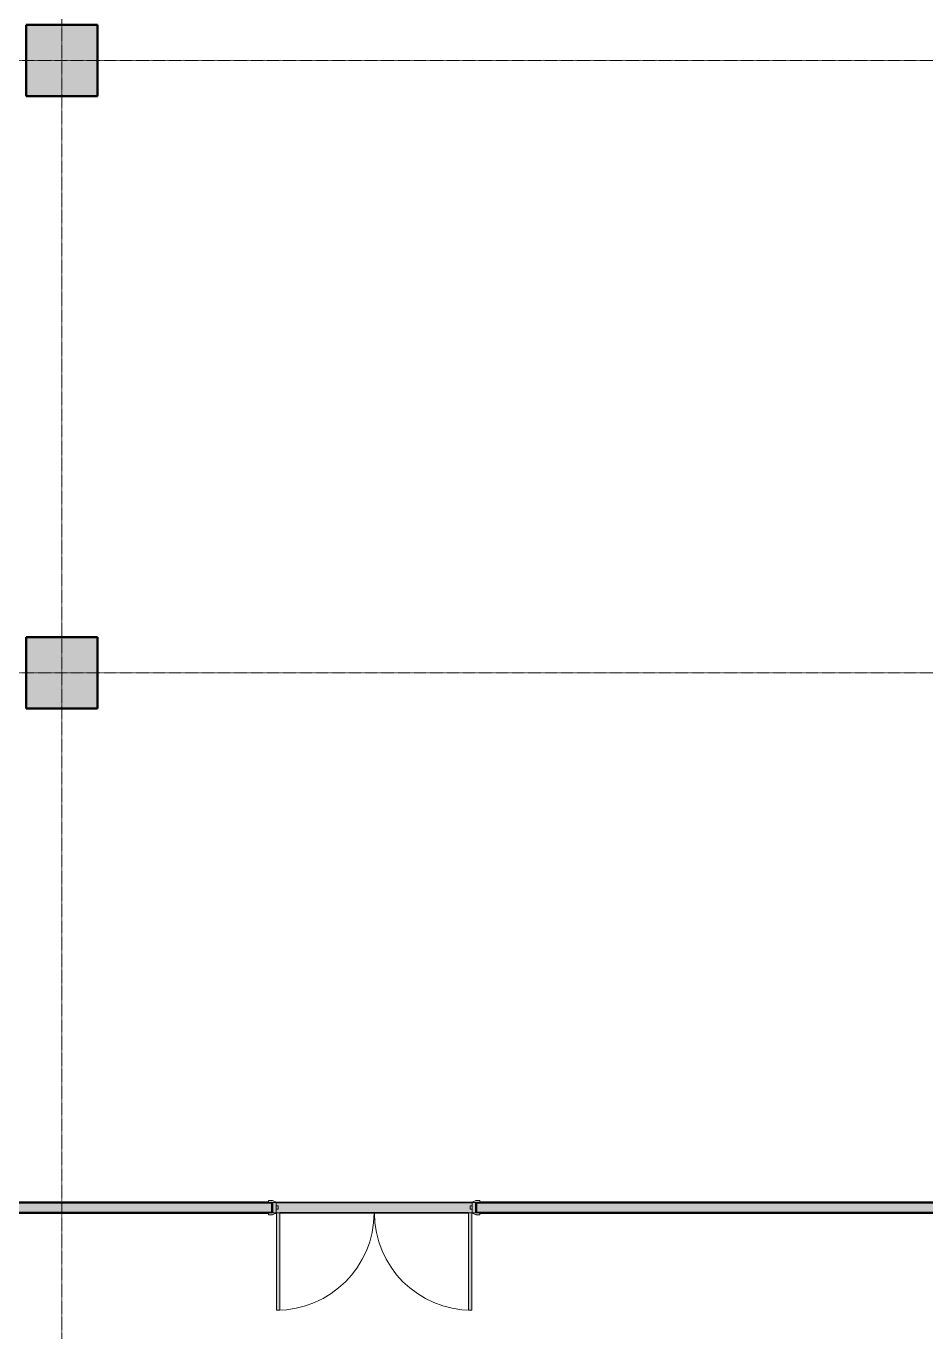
# Model space of a CAD drawing. Header units: millimetres. Extents: x -18178 to 96133, y -22425 to 61598.
# Drawn here: x 11280 to 20094, y 12273 to 25067 of the extents above; entities that cross this region are included whole.
import ezdxf

# ---------------------------------------------------------------- set-up
doc = ezdxf.new("R2010")
doc.units = ezdxf.units.MM
doc.linetypes.add('Centre', pattern=[10, 6, -1.25, 1.5, -1.25])
doc.linetypes.add('Demolished_2_', pattern=[7.14375, 4.7625, -2.38125])
for name, color, linetype, lineweight, true_color in [('A-DOOR', 7, 'Continuous', 9, 0x7f7f7f), ('A-DOOR-FRAM', 7, 'Continuous', 9, 0x7f7f7f), ('A-FLOR', 7, 'Continuous', 9, 0x7f7f7f), ('A-WALL', 7, 'Continuous', 9, 0x7f7f7f), ('A-WALL-PATT', 7, 'Continuous', 18, 0x7f7f7f), ('I-WALL', 7, 'Continuous', 9, 0x7f7f7f), ('S-COLS', 7, 'Continuous', 9, 0x7f7f7f)]:
    doc.layers.add(name, color=color, linetype=linetype, lineweight=lineweight, true_color=true_color)
doc.layers.add('eae-bb-mım.', color=7, linetype='Continuous')
doc.layers.add('S-GRID', color=7, linetype='Continuous', lineweight=9)

# ---------------------------------------------------------------- blocks, each defined once
blk = doc.blocks.new('STR-Conc-Precast Rectangular Column Nwt - 700 x 700 mm-1105278-Busbar Distribution First Floor  Layout - Phase 1')
at = {"layer": 'S-COLS', "lineweight": 35, "true_color": 0xf2f2f2}
blk.add_hatch(color=7, dxfattribs=at).paths.add_polyline_path([(350, 350), (-350, 350), (-350, -350), (350, -350)], flags=0)
at = {"layer": 'S-COLS', "color": 254, "lineweight": 50, "true_color": 0xcccccc}
for p, q in [((350, 350), (-350, 350)), ((-350, 350), (-350, -350)), ((350, -350), (350, 350)), ((-350, -350), (350, -350))]:
    blk.add_line(p, q, dxfattribs=at)
blk = doc.blocks.new('Double leaf fire resistant solid steel door - 2000W x 2400H mm-1298335-Busbar Distribution First Floor  Layout - Phase 1')
at = {"layer": 'A-DOOR', "lineweight": 18, "true_color": 0xf2f2f2}
h = blk.add_hatch(color=7, dxfattribs=at)
h.paths.add_polyline_path([(1035, 50), (1035, 70), (995, 70), (969, 56), (965, 50)], flags=0)
h.paths.add_polyline_path([(-1035, 50), (-965, 50), (-969, 56), (-995, 70), (-1035, 70)], flags=0)
h = blk.add_hatch(color=7, dxfattribs=at)
h.paths.add_polyline_path([(-995, -70), (-969, -56), (-965, -50), (-1035, -50), (-1035, -70)], flags=0)
h.paths.add_polyline_path([(1035, -70), (1035, -50), (965, -50), (969, -56), (995, -70)], flags=0)
h = blk.add_hatch(color=7, dxfattribs=at)
h.paths.add_polyline_path([(-925, -1005.5), (-925, -50), (-957, -50), (-957, -1005.5)], flags=0)
h.paths.add_polyline_path([(925, -1005.5), (957, -1005.5), (957, -50), (925, -50)], flags=0)
at = {"layer": 'A-DOOR-FRAM', "lineweight": 18, "true_color": 0xf2f2f2}
h = blk.add_hatch(color=7, dxfattribs=at)
h.paths.add_polyline_path([(992, -50), (992, 50), (960, 50), (960, -50)], flags=0)
h.paths.add_polyline_path([(-960, -50), (-960, 50), (-992, 50), (-992, -50)], flags=0)
h = blk.add_hatch(color=7, dxfattribs=at)
h.paths.add_polyline_path([(941, -15), (960, -15), (960, 17), (941, 17)], flags=0)
h.paths.add_polyline_path([(-960, -15), (-941, -15), (-941, 17), (-960, 17)], flags=0)
at = {"layer": 'A-DOOR', "color": 254, "true_color": 0xcccccc}
for p, q in [((-1035, 70), (-995, 70)), ((-1035, 50), (-1035, 70)), ((-965, 50), (-1035, 50)), ((-995, 70), (-969, 56)), ((1035, 50), (965, 50)), ((969, 56), (995, 70)), ((995, 70), (1035, 70)), ((1035, 70), (1035, 50)), ((-1035, -70), (-1035, -50)), ((-1035, -50), (-965, -50)), ((-995, -70), (-1035, -70)), ((-969, -56), (-995, -70)), ((-957, -1005.5), (-957, -50)), ((-957, -50), (-925, -50)), ((-925, -50), (-925, -1005.5)), ((925, -50), (957, -50)), ((925, -1005.5), (925, -50)), ((957, -50), (957, -1005.5)), ((965, -50), (1035, -50)), ((995, -70), (969, -56)), ((1035, -70), (995, -70)), ((1035, -50), (1035, -70)), ((-925, -1005.5), (-957, -1005.5)), ((957, -1005.5), (925, -1005.5))]:
    blk.add_line(p, q, dxfattribs=at)
at = {"layer": 'A-DOOR', "color": 254, "lineweight": 18, "true_color": 0xcccccc}
for p, q in [((-957, -1005.5), (-957, -50)), ((-957, -50), (-925, -50)), ((-925, -50), (-925, -1005.5)), ((925, -50), (925, -1005.5)), ((957, -50), (925, -50)), ((957, -1005.5), (957, -50)), ((-925, -1005.5), (-957.1, -1005.5)), ((925, -1005.5), (957, -1005.5))]:
    blk.add_line(p, q, dxfattribs=at)
at = {"layer": 'A-DOOR', "color": 254, "true_color": 0xcccccc}
for centre, start, end in [((-973, 49), 7.12502, 60.25512), ((973, 49), 119.74488, 172.87498), ((-973, -49), 299.74488, 352.87498), ((973, -49), 187.12502, 240.25512)]:
    blk.add_arc(centre, 8.06, start, end, dxfattribs=at)
at = {"layer": 'A-DOOR', "color": 254, "true_color": 0xe5e5e5}
for centre, start, end in [((-957.1, -50), 270, 0), ((957, -50), 180, 270)]:
    blk.add_arc(centre, 955.5, start, end, dxfattribs=at)
at = {"layer": 'A-DOOR-FRAM', "color": 254, "lineweight": 18, "true_color": 0xcccccc}
for p, q in [((-992, -50), (-992, 50)), ((-992, 50), (-960, 50)), ((-960, 50), (-960, -50)), ((-960, 17), (-941, 17)), ((-960, -15), (-960, 17)), ((-941, 17), (-941, -15)), ((941, 17), (960, 17)), ((941, -15), (941, 17)), ((960, -50), (960, 50)), ((960, 50), (992, 50)), ((960, 17), (960, -15)), ((992, 50), (992, -50)), ((-960, -50), (-992, -50)), ((-941, -15), (-960, -15)), ((960, -15), (941, -15)), ((992, -50), (960, -50))]:
    blk.add_line(p, q, dxfattribs=at)
blk = doc.blocks.new('IL021-ARP-ZZ-XX-M3-J-A-0001_rvt-1-Busbar Distribution First Floor  Layout - Phase 1')
at = {"layer": 'A-WALL-PATT', "lineweight": 5, "true_color": 0xf2f2f2}
h = blk.add_hatch(color=7, dxfattribs=at)
h.paths.add_polyline_path([(30550, 13521), (30555, 13521), (30555, 13611), (25660, 13611), (25660, 13521), (30154, 13521)], flags=0)
h.paths.add_polyline_path([(23316, 13521), (23660, 13521), (23660, 13611), (12605, 13611), (12605, 13521), (20580, 13521)], flags=0)
at = {"layer": 'I-WALL', "lineweight": 5, "true_color": 0xf2f2f2}
h = blk.add_hatch(color=7, dxfattribs=at)
h.paths.add_polyline_path([(30550, 13611), (30550, 13616), (25660, 13616), (25660, 13611), (28787, 13611)], flags=0)
h.paths.add_polyline_path([(23615, 13611), (23660, 13611), (23660, 13616), (12610, 13616), (12610, 13611), (23316, 13611)], flags=0)
h = blk.add_hatch(color=7, dxfattribs=at)
h.paths.add_polyline_path([(25620, 13516), (25620, 13551), (25601, 13551), (25601, 13583), (25620, 13583), (25620, 13616), (23700, 13616), (23700, 13583), (23719, 13583), (23719, 13551), (23700, 13551), (23700, 13516), (25617, 13516)], flags=0)
h.paths.add_polyline_path([(23665, 13516), (23668, 13516), (23668, 13616), (23660, 13616), (23660, 13516)], flags=0)
h.paths.add_polyline_path([(25660, 13516), (25660, 13616), (25652, 13616), (25652, 13516), (25655, 13516)], flags=0)
at = {"layer": 'I-WALL', "lineweight": 25, "true_color": 0xf2f2f2}
h = blk.add_hatch(color=7, dxfattribs=at)
h.paths.add_polyline_path([(30154, 13516), (30550, 13516), (30550, 13521), (25660, 13521), (25660, 13516), (28787, 13516)], flags=0)
h.paths.add_polyline_path([(23316, 13516), (23660, 13516), (23660, 13521), (12515, 13521), (12515, 13516), (20580, 13516)], flags=0)
at = {"layer": 'A-FLOR', "color": 254, "lineweight": 35, "true_color": 0xe5e5e5}
for p, q in [((23703, 13516), (23700, 13516)), ((25585, 13516), (23735, 13516)), ((25620, 13516), (25617, 13516))]:
    blk.add_line(p, q, dxfattribs=at)
at = {"layer": 'A-WALL', "color": 254, "lineweight": 18, "true_color": 0xcccccc}
for p, q in [((23660, 13611), (12610, 13611)), ((30550, 13611), (25660, 13611)), ((23660, 13521), (12610, 13521)), ((30550, 13521), (25660, 13521))]:
    blk.add_line(p, q, dxfattribs=at)
at = {"layer": 'I-WALL', "color": 254, "lineweight": 50, "true_color": 0xcccccc}
for p, q in [((23625, 13616), (12610, 13616)), ((23660, 13516), (23660, 13616)), ((25660, 13616), (25660, 13516)), ((30550, 13616), (25695, 13616)), ((12610, 13516), (23625, 13516)), ((25695, 13516), (30550, 13516))]:
    blk.add_line(p, q, dxfattribs=at)
at = {"layer": 'I-WALL', "color": 254, "lineweight": 35, "true_color": 0xe5e5e5}
for p, q in [((23700, 13616), (25620, 13616)), ((23703, 13516), (23700, 13516)), ((25585, 13516), (23735, 13516)), ((25620, 13516), (25617, 13516))]:
    blk.add_line(p, q, dxfattribs=at)
at = {"layer": 'S-GRID', "color": 253, "linetype": 'Centre', "lineweight": 18, "true_color": 0xaaaaaa}
for p, q in [((21600, -7279), (21600, 59074)), ((80153, 24806), (-5608, 24806)), ((80153, 18806), (-5608, 18806))]:
    blk.add_line(p, q, dxfattribs=at)
at = {"color": 253, "linetype": 'Demolished_2_', "lineweight": 9, "true_color": 0xaaaaaa, "rotation": 180}
for p in [(21600, 24806), (21600, 18806)]:
    blk.add_blockref('STR-Conc-Precast Rectangular Column Nwt - 700 x 700 mm-1105278-Busbar Distribution First Floor  Layout - Phase 1', p, dxfattribs=at)
at = {"color": 253, "linetype": 'Demolished_2_', "lineweight": 9, "true_color": 0xaaaaaa}
blk.add_blockref('Double leaf fire resistant solid steel door - 2000W x 2400H mm-1298335-Busbar Distribution First Floor  Layout - Phase 1', (24660, 13566), dxfattribs=at)

msp = doc.modelspace()

# ---------------------------------------------------------------- block references
at = {"layer": 'eae-bb-mım.', "lineweight": 5}
msp.add_blockref('IL021-ARP-ZZ-XX-M3-J-A-0001_rvt-1-Busbar Distribution First Floor  Layout - Phase 1', (-9969.99989, -75.97871), dxfattribs=at)

doc.saveas('drawing.dxf')
